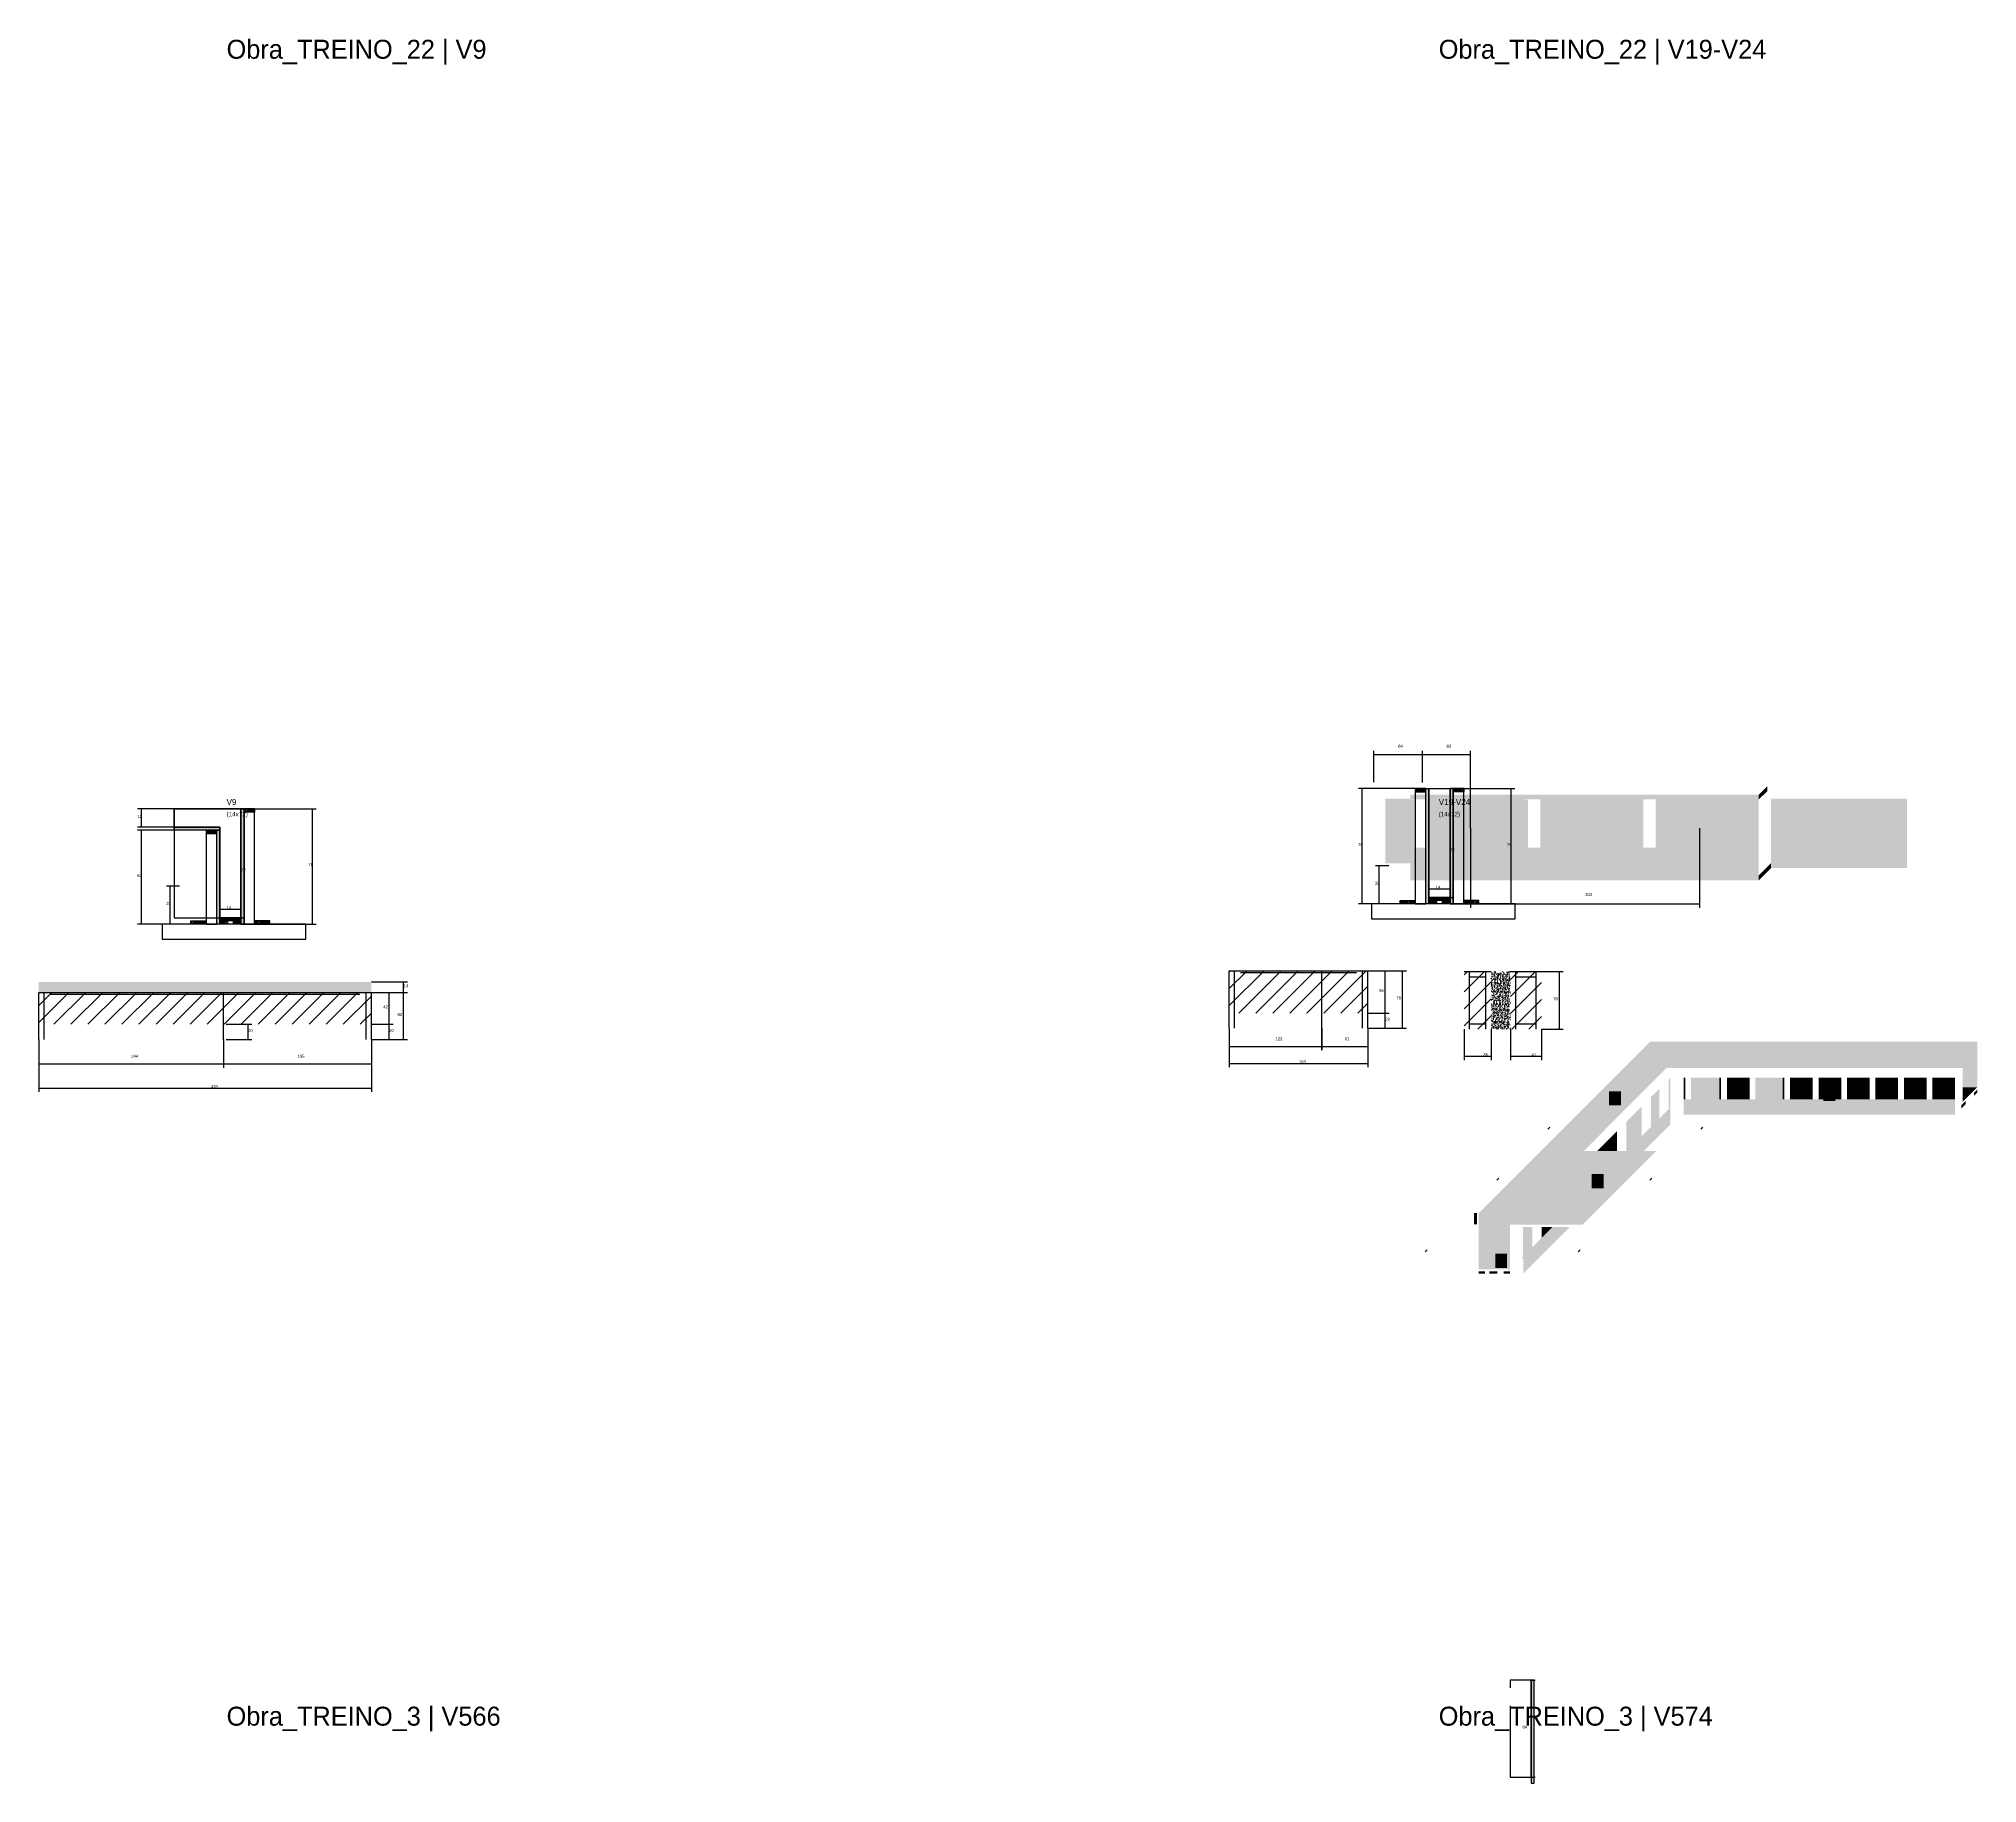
# Model space of a CAD drawing. Header units: metres. Extents: x -65046 to 21926, y -45195 to 1016.
# Drawn here: x 9352 to 11911, y -38686 to -36384 of the extents above; entities that cross this region are included whole.
import ezdxf

# ---------------------------------------------------------------- set-up
doc = ezdxf.new("R2010")
doc.units = ezdxf.units.M
for name, color, linetype in [('CONCRETO', 251, 'Continuous'), ('COTA', 241, 'Continuous'), ('Hachura', 253, 'Continuous'), ('LABEL_ID', 3, 'Continuous'), ('Madeira', 126, 'Continuous'), ('Painéis', 200, 'Continuous'), ('SARR_2.2x7', 40, 'Continuous'), ('Texto Seção', 7, 'Continuous')]:
    doc.layers.add(name, color=color, linetype=linetype)

msp = doc.modelspace()

# ---------------------------------------------------------------- hatches: boundary and pattern name
at = {"layer": 'COTA'}
h = msp.add_hatch(dxfattribs=at)
h.set_pattern_fill('AR-CONC', scale=0.03)
h.paths.add_polyline_path([(9791.1, -37642.4), (9791.1, -37628.4), (9352.1, -37628.4), (9352.1, -37642.4)])
h = msp.add_hatch(dxfattribs=at)
h.set_pattern_fill('AR-CONC', scale=0.03)
h.paths.add_polyline_path([(11294.6, -37614.7), (11269.3, -37614.7), (11269.3, -37690.7), (11294.6, -37690.7)])
at = {"layer": 'Hachura'}
h = msp.add_hatch(color=8, dxfattribs=at)
h.dxf.hatch_style = 1
h.paths.add_polyline_path([(11622.5, -37381.3), (11162.4, -37381.3), (11162.4, -37387.6), (11622.5, -37387.6)])
h = msp.add_hatch(dxfattribs=at)
h.set_pattern_fill('ANSI31', scale=0.5)
h.paths.add_polyline_path([(11169, -37373.2), (11169, -37377.6), (11169, -37377.6), (11183, -37377.6), (11183, -37377.6), (11183, -37373.2), (11183, -37373.2), (11169, -37373.2)])
h = msp.add_hatch(color=8, dxfattribs=at)
h.dxf.hatch_style = 1
h.paths.add_polyline_path([(11183, -37373.2), (11187, -37373.2), (11187, -37373.2), (11187, -37525.2), (11187, -37525.2), (11183, -37525.2), (11183, -37525.2), (11183, -37373.2)])
h = msp.add_hatch(color=8, dxfattribs=at)
h.dxf.hatch_style = 1
h.paths.add_polyline_path([(11219, -37373.2), (11215, -37373.2), (11215, -37373.2), (11215, -37525.2), (11215, -37525.2), (11219, -37525.2), (11219, -37525.2), (11219, -37373.2)])
h = msp.add_hatch(dxfattribs=at)
h.set_pattern_fill('ANSI31', scale=0.5)
h.paths.add_polyline_path([(11233, -37373.2), (11233, -37377.6), (11233, -37377.6), (11219, -37377.6), (11219, -37377.6), (11219, -37373.2), (11219, -37373.2), (11233, -37373.2)])
h = msp.add_hatch(color=8, dxfattribs=at)
h.dxf.hatch_style = 1
h.paths.add_polyline_path([(11633.9, -37376.4), (11633.9, -37370), (11622.5, -37381.3), (11622.5, -37387.6)])
h = msp.add_hatch(color=8, dxfattribs=at)
h.dxf.hatch_style = 1
h.paths.add_polyline_path([(9623, -37400), (9619, -37400), (9619, -37400), (9619, -37552), (9619, -37552), (9623, -37552), (9623, -37552), (9623, -37400)])
h = msp.add_hatch(dxfattribs=at)
h.set_pattern_fill('ANSI31', scale=0.5)
h.paths.add_polyline_path([(9637, -37400), (9637, -37404.4), (9637, -37404.4), (9623, -37404.4), (9623, -37404.4), (9623, -37400), (9623, -37400), (9637, -37400)])
h = msp.add_hatch(color=8, dxfattribs=at)
h.dxf.hatch_style = 1
h.paths.add_polyline_path([(11162.4, -37387.6), (11162.4, -37387.6), (11162.4, -37386.6), (11129.5, -37386.6), (11129.5, -37471.8), (11162.4, -37471.8)])
h = msp.add_hatch(color=8, dxfattribs=at)
h.dxf.hatch_style = 1
h.paths.add_polyline_path([(11162.3, -37451.3), (11167.7, -37451.3), (11167.7, -37451.3), (11167.7, -37387.7), (11167.7, -37387.7), (11162.3, -37387.7), (11162.3, -37387.7), (11162.3, -37451.3)])
h = msp.add_hatch(color=8, dxfattribs=at)
h.dxf.hatch_style = 1
h.paths.add_polyline_path([(11184, -37451.3), (11312.6, -37451.3), (11312.6, -37451.3), (11312.6, -37387.6), (11312.6, -37387.6), (11184, -37387.6), (11184, -37387.6), (11184, -37451.3)])
h = msp.add_hatch(color=8, dxfattribs=at)
h.dxf.hatch_style = 1
h.paths.add_polyline_path([(11312.5, -37451.3), (11317.8, -37451.3), (11317.8, -37451.3), (11317.8, -37387.7), (11317.8, -37387.7), (11312.5, -37387.7), (11312.5, -37387.7), (11312.5, -37451.3)])
h = msp.add_hatch(color=8, dxfattribs=at)
h.dxf.hatch_style = 1
h.paths.add_polyline_path([(11334.2, -37451.3), (11464.9, -37451.3), (11464.9, -37451.3), (11464.9, -37387.6), (11464.9, -37387.6), (11334.2, -37387.6), (11334.2, -37387.6), (11334.2, -37451.3)])
h = msp.add_hatch(color=8, dxfattribs=at)
h.dxf.hatch_style = 1
h.paths.add_polyline_path([(11464.9, -37451.3), (11470.2, -37451.3), (11470.2, -37451.3), (11470.2, -37387.6), (11470.2, -37387.6), (11464.9, -37387.6), (11464.9, -37387.6), (11464.9, -37451.3)])
h = msp.add_hatch(color=8, dxfattribs=at)
h.dxf.hatch_style = 1
h.paths.add_polyline_path([(11486.5, -37451.3), (11617.2, -37451.3), (11617.2, -37451.3), (11617.2, -37387.6), (11617.2, -37387.6), (11486.5, -37387.6), (11486.5, -37387.6), (11486.5, -37451.3)])
h = msp.add_hatch(color=8, dxfattribs=at)
h.dxf.hatch_style = 1
h.paths.add_polyline_path([(11617.2, -37451.3), (11622.5, -37451.3), (11622.5, -37451.3), (11622.5, -37387.6), (11622.5, -37387.6), (11617.2, -37387.6), (11617.2, -37387.6), (11617.2, -37451.3)])
h = msp.add_hatch(color=8, dxfattribs=at)
h.dxf.hatch_style = 1
h.paths.add_polyline_path([(11638.7, -37386.6), (11638.7, -37478.2), (11818, -37478.2), (11818, -37386.6)])
h = msp.add_hatch(color=8, dxfattribs=at)
h.dxf.hatch_style = 1
h.paths.add_polyline_path([(9531, -37428), (9531, -37424), (9531, -37424), (9591, -37424), (9591, -37424), (9591, -37428), (9591, -37428), (9531, -37428)])
h = msp.add_hatch(dxfattribs=at)
h.set_pattern_fill('ANSI31', scale=0.5)
h.paths.add_polyline_path([(9573, -37428), (9573, -37432.4), (9573, -37432.4), (9587, -37432.4), (9587, -37432.4), (9587, -37428), (9587, -37428), (9573, -37428)])
h = msp.add_hatch(color=8, dxfattribs=at)
h.dxf.hatch_style = 1
h.paths.add_polyline_path([(9587, -37428), (9591, -37428), (9591, -37428), (9591, -37552), (9591, -37552), (9587, -37552), (9587, -37552), (9587, -37428)])
h = msp.add_hatch(color=8, dxfattribs=at)
h.dxf.hatch_style = 1
h.paths.add_polyline_path([(11622.5, -37451.3), (11162.4, -37451.3), (11162.4, -37487.9), (11162.4, -37494.3), (11622.5, -37494.3)])
h = msp.add_hatch(color=8, dxfattribs=at)
h.dxf.hatch_style = 1
h.paths.add_polyline_path([(11622.5, -37487.9), (11622.5, -37494.3), (11638.7, -37478.2), (11638.7, -37471.8)])
h = msp.add_hatch(dxfattribs=at)
h.set_pattern_fill('ANSI31', scale=0.5)
h.paths.add_polyline_path([(11149, -37525.2), (11149, -37520.8), (11149, -37520.8), (11169, -37520.8), (11169, -37520.8), (11169, -37525.2), (11169, -37525.2), (11149, -37525.2)])
h = msp.add_hatch(color=8, dxfattribs=at)
h.dxf.hatch_style = 1
h.paths.add_polyline_path([(11187, -37520.8), (11187, -37517.2), (11187, -37517.2), (11215, -37517.2), (11215, -37517.2), (11215, -37520.8), (11215, -37520.8), (11187, -37520.8)])
h = msp.add_hatch(dxfattribs=at)
h.set_pattern_fill('ANSI31', scale=0.5)
h.paths.add_polyline_path([(11187, -37525.2), (11187, -37520.8), (11187, -37520.8), (11197, -37520.8), (11197, -37520.8), (11197, -37525.2), (11197, -37525.2), (11187, -37525.2)])
h = msp.add_hatch(dxfattribs=at)
h.set_pattern_fill('ANSI31', scale=0.5)
h.paths.add_polyline_path([(11205, -37525.2), (11205, -37520.8), (11205, -37520.8), (11215, -37520.8), (11215, -37520.8), (11215, -37525.2), (11215, -37525.2), (11205, -37525.2)])
h = msp.add_hatch(dxfattribs=at)
h.set_pattern_fill('ANSI31', scale=0.5)
h.paths.add_polyline_path([(11253, -37525.2), (11253, -37520.8), (11253, -37520.8), (11233, -37520.8), (11233, -37520.8), (11233, -37525.2), (11233, -37525.2), (11253, -37525.2)])
h = msp.add_hatch(dxfattribs=at)
h.set_pattern_fill('ANSI31', scale=0.5)
h.paths.add_polyline_path([(9553, -37552), (9553, -37547.6), (9553, -37547.6), (9573, -37547.6), (9573, -37547.6), (9573, -37552), (9573, -37552), (9553, -37552)])
h = msp.add_hatch(color=8, dxfattribs=at)
h.dxf.hatch_style = 1
h.paths.add_polyline_path([(9591, -37547.6), (9591, -37544), (9591, -37544), (9619, -37544), (9619, -37544), (9619, -37547.6), (9619, -37547.6), (9591, -37547.6)])
h = msp.add_hatch(dxfattribs=at)
h.set_pattern_fill('ANSI31', scale=0.5)
h.paths.add_polyline_path([(9591, -37552), (9591, -37547.6), (9591, -37547.6), (9601, -37547.6), (9601, -37547.6), (9601, -37552), (9601, -37552), (9591, -37552)])
h = msp.add_hatch(dxfattribs=at)
h.set_pattern_fill('ANSI31', scale=0.5)
h.paths.add_polyline_path([(9609, -37552), (9609, -37547.6), (9609, -37547.6), (9619, -37547.6), (9619, -37547.6), (9619, -37552), (9619, -37552), (9609, -37552)])
h = msp.add_hatch(dxfattribs=at)
h.set_pattern_fill('ANSI31', scale=0.5)
h.paths.add_polyline_path([(9657, -37552), (9657, -37547.6), (9657, -37547.6), (9637, -37547.6), (9637, -37547.6), (9637, -37552), (9637, -37552), (9657, -37552)])
h = msp.add_hatch(dxfattribs=at)
h.set_pattern_fill('ANSI31', scale=5)
h.paths.add_polyline_path([(10923.5, -37669.6), (11045.5, -37669.6), (11045.5, -37613.6), (10923.5, -37613.6)])
h = msp.add_hatch(dxfattribs=at)
h.set_pattern_fill('ANSI31', scale=5)
h.paths.add_polyline_path([(11045.5, -37669.6), (11106.4, -37669.6), (11106.4, -37613.6), (11045.5, -37613.6)])
h = msp.add_hatch(dxfattribs=at)
h.set_pattern_fill('ANSI31', scale=5)
h.paths.add_polyline_path([(11269.3, -37614.7), (11233.4, -37614.7), (11233.4, -37690.7), (11269.3, -37690.7)])
h = msp.add_hatch(dxfattribs=at)
h.set_pattern_fill('ANSI31', scale=5)
h.paths.add_polyline_path([(11335.5, -37614.7), (11294.6, -37614.7), (11294.6, -37690.7), (11335.5, -37690.7)])
h = msp.add_hatch(dxfattribs=at)
h.set_pattern_fill('ANSI31', scale=5)
h.paths.add_polyline_path([(9596.1, -37684.4), (9596.1, -37642.4), (9352.1, -37642.4), (9352.1, -37684.4)])
h = msp.add_hatch(dxfattribs=at)
h.set_pattern_fill('ANSI31', scale=5)
h.paths.add_polyline_path([(9791.1, -37684.4), (9791.1, -37642.4), (9596.1, -37642.4), (9596.1, -37684.4)])
h = msp.add_hatch(color=8, dxfattribs=at)
h.dxf.hatch_style = 1
h.paths.add_polyline_path([(11294, -37948.9), (11479, -37763.9), (11479, -37707.4), (11479, -37707.4), (11252.9, -37933.5), (11252.9, -38007.9), (11294, -37966.9)])
h = msp.add_hatch(color=8, dxfattribs=at)
h.dxf.hatch_style = 1
h.paths.add_polyline_path([(11479, -37763.9), (11501, -37741.9), (11891.5, -37741.9), (11891.5, -37767.5), (11910.8, -37767.5), (11910.8, -37707.4), (11479, -37707.4)])
h = msp.add_hatch(color=8, dxfattribs=at)
h.dxf.hatch_style = 1
h.paths.add_polyline_path([(11503.5, -37798.8), (11505.8, -37796.5), (11505.8, -37796.5), (11505.8, -37755), (11505.8, -37755), (11503.5, -37757.4), (11503.5, -37757.4), (11503.5, -37798.8)])
h = msp.add_hatch(color=8, dxfattribs=at)
h.dxf.hatch_style = 1
h.paths.add_polyline_path([(11523.1, -37783.6), (11525.6, -37783.6), (11525.6, -37783.6), (11525.6, -37754.9), (11525.6, -37754.9), (11523.1, -37754.9), (11523.1, -37754.9), (11523.1, -37783.6)])
h = msp.add_hatch(color=8, dxfattribs=at)
h.dxf.hatch_style = 1
h.paths.add_polyline_path([(11533.1, -37783.6), (11570.5, -37783.6), (11570.5, -37783.6), (11570.5, -37754.8), (11570.5, -37754.8), (11533.1, -37754.8), (11533.1, -37754.8), (11533.1, -37783.6)])
h = msp.add_hatch(color=8, dxfattribs=at)
h.dxf.hatch_style = 1
h.paths.add_polyline_path([(11570.4, -37783.6), (11572.8, -37783.6), (11572.8, -37783.6), (11572.8, -37754.9), (11572.8, -37754.9), (11570.4, -37754.9), (11570.4, -37754.9), (11570.4, -37783.6)])
h = msp.add_hatch(color=8, dxfattribs=at)
h.dxf.hatch_style = 1
h.paths.add_polyline_path([(11580.4, -37783.6), (11608, -37783.6), (11608, -37783.6), (11608, -37754.8), (11608, -37754.8), (11580.4, -37754.8), (11580.4, -37754.8), (11580.4, -37783.6)])
h = msp.add_hatch(color=8, dxfattribs=at)
h.dxf.hatch_style = 1
h.paths.add_polyline_path([(11607.9, -37783.6), (11610.4, -37783.6), (11610.4, -37783.6), (11610.4, -37754.9), (11610.4, -37754.9), (11607.9, -37754.9), (11607.9, -37754.9), (11607.9, -37783.6)])
h = msp.add_hatch(color=8, dxfattribs=at)
h.dxf.hatch_style = 1
h.paths.add_polyline_path([(11617.9, -37783.6), (11654, -37783.6), (11654, -37783.6), (11654, -37754.8), (11654, -37754.8), (11617.9, -37754.8), (11617.9, -37754.8), (11617.9, -37783.6)])
h = msp.add_hatch(color=8, dxfattribs=at)
h.dxf.hatch_style = 1
h.paths.add_polyline_path([(11653.9, -37783.6), (11656.3, -37783.6), (11656.3, -37783.6), (11656.3, -37754.9), (11656.3, -37754.9), (11653.9, -37754.9), (11653.9, -37754.9), (11653.9, -37783.6)])
h = msp.add_hatch(color=8, dxfattribs=at)
h.dxf.hatch_style = 1
h.paths.add_polyline_path([(11663.8, -37783.6), (11691.5, -37783.6), (11691.5, -37783.6), (11691.5, -37754.8), (11691.5, -37754.8), (11663.8, -37754.8), (11663.8, -37754.8), (11663.8, -37783.6)])
h = msp.add_hatch(color=8, dxfattribs=at)
h.dxf.hatch_style = 1
h.paths.add_polyline_path([(11691.4, -37783.6), (11693.8, -37783.6), (11693.8, -37783.6), (11693.8, -37754.9), (11693.8, -37754.9), (11691.4, -37754.9), (11691.4, -37754.9), (11691.4, -37783.6)])
h = msp.add_hatch(color=8, dxfattribs=at)
h.dxf.hatch_style = 1
h.paths.add_polyline_path([(11701.4, -37783.6), (11729, -37783.6), (11729, -37783.6), (11729, -37754.8), (11729, -37754.8), (11701.4, -37754.8), (11701.4, -37754.8), (11701.4, -37783.6)])
h = msp.add_hatch(color=8, dxfattribs=at)
h.dxf.hatch_style = 1
h.paths.add_polyline_path([(11728.9, -37783.6), (11731.4, -37783.6), (11731.4, -37783.6), (11731.4, -37754.9), (11731.4, -37754.9), (11728.9, -37754.9), (11728.9, -37754.9), (11728.9, -37783.6)])
h = msp.add_hatch(color=8, dxfattribs=at)
h.dxf.hatch_style = 1
h.paths.add_polyline_path([(11738.9, -37783.6), (11766.6, -37783.6), (11766.6, -37783.6), (11766.6, -37754.8), (11766.6, -37754.8), (11738.9, -37754.8), (11738.9, -37754.8), (11738.9, -37783.6)])
h = msp.add_hatch(color=8, dxfattribs=at)
h.dxf.hatch_style = 1
h.paths.add_polyline_path([(11766.5, -37783.6), (11768.9, -37783.6), (11768.9, -37783.6), (11768.9, -37754.9), (11768.9, -37754.9), (11766.5, -37754.9), (11766.5, -37754.9), (11766.5, -37783.6)])
h = msp.add_hatch(color=8, dxfattribs=at)
h.dxf.hatch_style = 1
h.paths.add_polyline_path([(11776.4, -37783.6), (11804.1, -37783.6), (11804.1, -37783.6), (11804.1, -37754.8), (11804.1, -37754.8), (11776.4, -37754.8), (11776.4, -37754.8), (11776.4, -37783.6)])
h = msp.add_hatch(color=8, dxfattribs=at)
h.dxf.hatch_style = 1
h.paths.add_polyline_path([(11804, -37783.6), (11806.4, -37783.6), (11806.4, -37783.6), (11806.4, -37754.9), (11806.4, -37754.9), (11804, -37754.9), (11804, -37754.9), (11804, -37783.6)])
h = msp.add_hatch(color=8, dxfattribs=at)
h.dxf.hatch_style = 1
h.paths.add_polyline_path([(11814, -37783.6), (11841.6, -37783.6), (11841.6, -37783.6), (11841.6, -37754.8), (11841.6, -37754.8), (11814, -37754.8), (11814, -37754.8), (11814, -37783.6)])
h = msp.add_hatch(color=8, dxfattribs=at)
h.dxf.hatch_style = 1
h.paths.add_polyline_path([(11841.5, -37783.6), (11844, -37783.6), (11844, -37783.6), (11844, -37754.9), (11844, -37754.9), (11841.5, -37754.9), (11841.5, -37754.9), (11841.5, -37783.6)])
h = msp.add_hatch(color=8, dxfattribs=at)
h.dxf.hatch_style = 1
h.paths.add_polyline_path([(11851.5, -37783.6), (11879.2, -37783.6), (11879.2, -37783.6), (11879.2, -37754.8), (11879.2, -37754.8), (11851.5, -37754.8), (11851.5, -37754.8), (11851.5, -37783.6)])
h = msp.add_hatch(color=8, dxfattribs=at)
h.dxf.hatch_style = 1
h.paths.add_polyline_path([(11879.1, -37783.6), (11881.5, -37783.6), (11881.5, -37783.6), (11881.5, -37754.9), (11881.5, -37754.9), (11879.1, -37754.9), (11879.1, -37754.9), (11879.1, -37783.6)])
h = msp.add_hatch(color=8, dxfattribs=at)
h.dxf.hatch_style = 1
h.paths.add_polyline_path([(11424.7, -37791.3), (11440.4, -37791.3), (11440.4, -37791.3), (11440.4, -37772.8), (11440.4, -37772.8), (11424.7, -37772.8), (11424.7, -37772.8), (11424.7, -37791.3)])
h = msp.add_hatch(color=8, dxfattribs=at)
h.dxf.hatch_style = 1
h.paths.add_polyline_path([(11480.1, -37819.7), (11482.5, -37817.3), (11482.5, -37817.3), (11482.5, -37778), (11482.5, -37778), (11480.1, -37780.4), (11480.1, -37780.4), (11480.1, -37819.7)])
h = msp.add_hatch(color=8, dxfattribs=at)
h.dxf.hatch_style = 1
h.paths.add_polyline_path([(11482.6, -37817.2), (11491.3, -37808.6), (11491.3, -37808.6), (11491.3, -37769.6), (11491.3, -37769.6), (11482.6, -37778.3), (11482.6, -37778.3), (11482.6, -37817.2)])
h = msp.add_hatch(color=8, dxfattribs=at)
h.dxf.hatch_style = 1
h.paths.add_polyline_path([(11881.6, -37783.6), (11721.9, -37783.6), (11709, -37783.6), (11523.2, -37783.6), (11523.2, -37803.6), (11881.6, -37803.6)])
h = msp.add_hatch(color=8, dxfattribs=at)
h.dxf.hatch_style = 1
h.paths.add_polyline_path([(11707.6, -37785.7), (11723.4, -37785.7), (11723.4, -37785.7), (11723.4, -37767.1), (11723.4, -37767.1), (11707.6, -37767.1), (11707.6, -37767.1), (11707.6, -37785.7)])
h = msp.add_hatch(color=8, dxfattribs=at)
h.dxf.hatch_style = 1
h.paths.add_polyline_path([(11895.6, -37785.5), (11889.6, -37791.5), (11889.6, -37795.7), (11895.6, -37789.7)])
h = msp.add_hatch(color=8, dxfattribs=at)
h.dxf.hatch_style = 1
h.paths.add_polyline_path([(11891.5, -37767.5), (11891.5, -37786.6), (11910.8, -37767.5)])
h = msp.add_hatch(color=8, dxfattribs=at)
h.dxf.hatch_style = 1
h.paths.add_polyline_path([(11910.8, -37774.7), (11910.8, -37770.5), (11906.5, -37774.7), (11906.5, -37778.9)])
h = msp.add_hatch(color=8, dxfattribs=at)
h.dxf.hatch_style = 1
h.paths.add_polyline_path([(11450.1, -37810.8), (11447.7, -37813.1), (11447.7, -37851.6), (11450.1, -37851.6)])
h = msp.add_hatch(color=8, dxfattribs=at)
h.dxf.hatch_style = 1
h.paths.add_polyline_path([(11450.2, -37849.6), (11467.9, -37831.9), (11467.9, -37831.9), (11467.9, -37792.9), (11467.9, -37792.9), (11450.2, -37810.7), (11450.2, -37810.7), (11450.2, -37849.6)])
h = msp.add_hatch(color=8, dxfattribs=at)
h.dxf.hatch_style = 1
h.paths.add_polyline_path([(11503.6, -37798.7), (11503.6, -37796.3), (11450.2, -37849.6), (11450.2, -37851.5), (11450.8, -37851.5)])
h = msp.add_hatch(color=8, dxfattribs=at)
h.dxf.hatch_style = 1
h.paths.add_polyline_path([(11505.9, -37813.5), (11505.9, -37796.4), (11450.8, -37851.5), (11470.8, -37851.5), (11505.9, -37816.4)])
h = msp.add_hatch(dxfattribs=at)
h.set_pattern_fill('ANSI36', scale=15)
h.paths.add_polyline_path([(11294.1, -37820.2), (11291.6, -37822.7), (11348.2, -37822.7), (11350.7, -37820.2)])
h = msp.add_hatch(color=8, dxfattribs=at)
h.dxf.hatch_style = 1
h.paths.add_polyline_path([(11409.3, -37851.5), (11435.5, -37851.5), (11435.5, -37825.4)])
h = msp.add_hatch(dxfattribs=at)
h.set_pattern_fill('ANSI36', scale=15)
h.paths.add_polyline_path([(11579.8, -37820.2), (11502.1, -37820.2), (11499.6, -37822.7), (11577.3, -37822.7)])
h = msp.add_hatch(dxfattribs=at)
h.set_pattern_fill('ANSI36', scale=15)
h.paths.add_polyline_path([(11579.8, -37820.2), (11577.3, -37822.7), (11577.3, -37836.3), (11579.8, -37833.8)])
h = msp.add_hatch(color=8, dxfattribs=at)
h.dxf.hatch_style = 1
h.paths.add_polyline_path([(11294, -37948.9), (11296.6, -37948.9), (11308.9, -37948.9), (11389.6, -37948.9), (11487, -37851.5), (11391.4, -37851.5)])
h = msp.add_hatch(dxfattribs=at)
h.set_pattern_fill('ANSI36', scale=15)
h.paths.add_polyline_path([(11227.2, -37887.6), (11224.6, -37890.1), (11281.2, -37890.1), (11283.7, -37887.6)])
h = msp.add_hatch(color=8, dxfattribs=at)
h.dxf.hatch_style = 1
h.paths.add_polyline_path([(11401.7, -37900.9), (11417.6, -37900.9), (11417.6, -37900.9), (11417.6, -37882), (11417.6, -37882), (11401.7, -37882), (11401.7, -37882), (11401.7, -37900.9)])
h = msp.add_hatch(dxfattribs=at)
h.set_pattern_fill('ANSI36', scale=15)
h.paths.add_polyline_path([(11453.8, -37887.6), (11451.3, -37890.1), (11510.3, -37890.1), (11512.8, -37887.6)])
h = msp.add_hatch(dxfattribs=at)
h.set_pattern_fill('ANSI36', scale=15)
h.paths.add_polyline_path([(11512.8, -37887.6), (11510.3, -37890.1), (11510.3, -37903.7), (11512.8, -37901.2)])
h = msp.add_hatch(color=8, dxfattribs=at)
h.dxf.hatch_style = 1
h.paths.add_polyline_path([(11250.4, -37933.5), (11246.7, -37933.5), (11246.7, -37948.4), (11250.4, -37948.4)])
h = msp.add_hatch(color=8, dxfattribs=at)
h.dxf.hatch_style = 1
h.paths.add_polyline_path([(11252.9, -38007.9), (11294, -38007.9), (11294, -37966.9)])
h = msp.add_hatch(color=8, dxfattribs=at)
h.dxf.hatch_style = 1
h.paths.add_polyline_path([(11352.9, -37951.7), (11350.3, -37951.7), (11308.9, -37993.1), (11311.5, -37993.1)])
h = msp.add_hatch(color=8, dxfattribs=at)
h.dxf.hatch_style = 1
h.paths.add_polyline_path([(11311.2, -37990.8), (11323.5, -37978.5), (11323.5, -37978.5), (11323.5, -37951.7), (11323.5, -37951.7), (11311.2, -37951.7), (11311.2, -37951.7), (11311.2, -37990.8)])
h = msp.add_hatch(color=8, dxfattribs=at)
h.dxf.hatch_style = 1
h.paths.add_polyline_path([(11373.2, -37951.7), (11367.7, -37951.7), (11352.9, -37951.7), (11311.5, -37993.1), (11311.5, -38013.4)])
h = msp.add_hatch(color=8, dxfattribs=at)
h.dxf.hatch_style = 1
h.paths.add_polyline_path([(11335.7, -37966.3), (11338, -37964), (11338, -37964), (11338, -37951.8), (11338, -37951.8), (11335.7, -37951.8), (11335.7, -37951.8), (11335.7, -37966.3)])
h = msp.add_hatch(color=8, dxfattribs=at)
h.dxf.hatch_style = 1
h.paths.add_polyline_path([(11338.2, -37963.8), (11350.3, -37951.7), (11350.3, -37951.7), (11338.2, -37951.7), (11338.2, -37951.7), (11338.2, -37963.8)])
h = msp.add_hatch(dxfattribs=at)
h.set_pattern_fill('ANSI36', scale=15)
h.paths.add_polyline_path([(11133.1, -37982.2), (11130.6, -37984.7), (11238, -37984.7), (11238, -37982.2)])
h = msp.add_hatch(color=8, dxfattribs=at)
h.dxf.hatch_style = 1
h.paths.add_polyline_path([(11274.5, -38005.9), (11290.2, -38005.9), (11290.2, -38005.9), (11290.2, -37987.3), (11290.2, -37987.3), (11274.5, -37987.3), (11274.5, -37987.3), (11274.5, -38005.9)])
h = msp.add_hatch(color=8, dxfattribs=at)
h.dxf.hatch_style = 1
h.paths.add_polyline_path([(11274.5, -38005.9), (11290.2, -38005.9), (11290.2, -38005.9), (11290.2, -37987.3), (11290.2, -37987.3), (11274.5, -37987.3), (11274.5, -37987.3), (11274.5, -38005.9)])
h = msp.add_hatch(dxfattribs=at)
h.set_pattern_fill('ANSI36', scale=15)
h.paths.add_polyline_path([(11342.7, -37982.2), (11340.2, -37984.7), (11340.2, -37984.7), (11416.3, -37984.7), (11416.3, -37984.7), (11418.8, -37982.2), (11418.8, -37982.2), (11342.7, -37982.2)])
h = msp.add_hatch(dxfattribs=at)
h.set_pattern_fill('ANSI36', scale=15)
h.paths.add_polyline_path([(11418.8, -37982.2), (11416.3, -37984.7), (11416.3, -37998.3), (11418.8, -37995.8)])
h = msp.add_hatch(color=8, dxfattribs=at)
h.dxf.hatch_style = 1
h.paths.add_polyline_path([(11261.2, -38010.5), (11252.9, -38010.5), (11252.9, -38013.4), (11261.2, -38013.4)])
h = msp.add_hatch(color=8, dxfattribs=at)
h.dxf.hatch_style = 1
h.paths.add_polyline_path([(11277.4, -38010.5), (11266.7, -38010.5), (11266.7, -38013.4), (11277.4, -38013.4)])
h = msp.add_hatch(color=8, dxfattribs=at)
h.dxf.hatch_style = 1
h.paths.add_polyline_path([(11294, -38010.5), (11285.8, -38010.5), (11285.8, -38013.4), (11294, -38013.4)])
h = msp.add_hatch(color=8, dxfattribs=at)
h.dxf.hatch_style = 1
h.paths.add_polyline_path([(11326.1, -38550), (11322.1, -38550), (11322.1, -38550), (11322.1, -38686), (11322.1, -38686), (11326.1, -38686), (11326.1, -38686), (11326.1, -38550)])

# ---------------------------------------------------------------- linework, layer by layer
at = {"layer": 'CONCRETO'}
for points in [[(11215, -37397.2), (11215, -37379.2), (11215, -37517.2), (11187, -37517.2), (11187, -37397.2), (11187, -37397.2), (11187, -37373.2), (11215, -37373.2), (11215, -37376.2), (11215, -37400.2)], [(9619, -37424), (9619, -37406), (9619, -37544), (9591, -37544), (9591, -37424), (9531, -37424), (9531, -37400), (9619, -37400), (9619, -37403), (9619, -37427)], [(9531, -37544), (9619, -37544), (9619, -37400), (9531, -37400)]]:
    msp.add_lwpolyline(points, close=True, dxfattribs=at)
msp.add_lwpolyline([(11294.1, -38584), (11294.1, -38586), (11294.1, -38586), (11294.1, -38678), (11322.1, -38678), (11322.1, -38550), (11326.1, -38550), (11326.1, -38550), (11294.1, -38550), (11294.1, -38560)], dxfattribs=at)
at = {"layer": 'COTA'}
for p, q in [((11114.2, -37364.8), (11114.2, -37323.4)), ((11114.2, -37328.4), (11178.7, -37328.4)), ((11178.7, -37365.2), (11178.7, -37323.4)), ((11178.7, -37365.2), (11178.7, -37323.4)), ((11178.7, -37328.4), (11242, -37328.4)), ((11242, -37425.6), (11242, -37323.4)), ((11169, -37373.2), (11094, -37373.2)), ((11099, -37525.2), (11099, -37373.2)), ((11187, -37373.2), (11220, -37373.2)), ((11215, -37517.2), (11215, -37373.2)), ((11233, -37373.2), (11300.4, -37373.2)), ((11295.4, -37525.2), (11295.4, -37373.2)), ((9531, -37400), (9482.6, -37400)), ((9487.6, -37424), (9487.6, -37400)), ((9591, -37400), (9624, -37400)), ((9619, -37544), (9619, -37400)), ((9637, -37400), (9718.4, -37400)), ((9713.4, -37552), (9713.4, -37400)), ((9531, -37424), (9482.6, -37424)), ((9531, -37428), (9482.6, -37428)), ((9487.6, -37552), (9487.6, -37428)), ((11242, -37425.6), (11242, -37530.5)), ((11544.4, -37425.6), (11544.4, -37530.5)), ((11134, -37475.2), (11116.5, -37475.2)), ((11121.5, -37525.2), (11121.5, -37475.2)), ((9538, -37502), (9520.5, -37502)), ((9525.5, -37552), (9525.5, -37502)), ((11187, -37517.2), (11187, -37500.4)), ((11187, -37505.4), (11215, -37505.4)), ((11215, -37517.2), (11215, -37500.4)), ((9591, -37544), (9591, -37527.2)), ((9591, -37532.2), (9619, -37532.2)), ((9619, -37544), (9619, -37527.2)), ((11149, -37525.2), (11094, -37525.2)), ((11134, -37525.2), (11116.5, -37525.2)), ((11187, -37517.2), (11220, -37517.2)), ((11242, -37525.5), (11544.4, -37525.5)), ((11253, -37525.2), (11300.4, -37525.2)), ((9553, -37552), (9482.6, -37552)), ((9538, -37552), (9520.5, -37552)), ((9591, -37544), (9624, -37544)), ((9657, -37552), (9718.4, -37552)), ((9791.1, -37628.4), (9838.7, -37628.4)), ((9833.7, -37642.4), (9833.7, -37628.4)), ((11106.4, -37613.6), (11134.5, -37613.6)), ((11106.5, -37613.6), (11157.3, -37613.6)), ((11129.5, -37669.6), (11129.5, -37613.6)), ((11152.3, -37689.6), (11152.3, -37613.6)), ((11335.5, -37614.7), (11364.2, -37614.7)), ((11359.2, -37690.7), (11359.2, -37614.7)), ((9791.1, -37642.4), (9819.7, -37642.4)), ((9791.1, -37642.4), (9838.7, -37642.4)), ((9791.1, -37642.4), (9838.7, -37642.4)), ((9814.7, -37684.4), (9814.7, -37642.4)), ((9833.7, -37704.4), (9833.7, -37642.4)), ((9599.6, -37684.4), (9633.3, -37684.4)), ((9628.3, -37704.4), (9628.3, -37684.4)), ((9791.1, -37684.4), (9819.7, -37684.4)), ((9791.1, -37684.4), (9819.7, -37684.4)), ((9814.7, -37704.4), (9814.7, -37684.4)), ((10923.5, -37689.6), (10923.5, -37718.6)), ((10923.5, -37689.6), (10923.5, -37740.9)), ((11045.4, -37689.6), (11045.4, -37718.6)), ((11045.5, -37689.6), (11045.5, -37718.6)), ((11106.4, -37669.6), (11134.5, -37669.6)), ((11106.4, -37669.6), (11134.5, -37669.6)), ((11106.4, -37689.6), (11106.4, -37718.6)), ((11106.4, -37689.6), (11106.4, -37740.9)), ((11106.4, -37689.6), (11157.3, -37689.6)), ((11106.4, -37689.6), (11134.5, -37689.6)), ((11129.5, -37689.6), (11129.5, -37669.6)), ((9352.1, -37704.4), (9352.1, -37773.5)), ((9352.1, -37704.4), (9352.1, -37741.7)), ((9596.1, -37704.4), (9596.1, -37741.7)), ((9596.1, -37704.4), (9596.1, -37741.7)), ((9599.6, -37704.4), (9633.3, -37704.4)), ((9791.1, -37704.4), (9791.1, -37773.5)), ((9791.1, -37704.4), (9791.1, -37741.7)), ((9791.1, -37704.4), (9819.7, -37704.4)), ((9791.1, -37704.4), (9838.7, -37704.4)), ((10923.5, -37713.6), (11045.5, -37713.6)), ((11045.4, -37713.6), (11106.4, -37713.6)), ((11233.4, -37690.7), (11233.4, -37731.5)), ((11269.3, -37690.7), (11269.3, -37731.5)), ((11294.6, -37690.7), (11294.6, -37731.5)), ((11335.5, -37690.7), (11335.5, -37731.5)), ((11335.5, -37690.7), (11364.2, -37690.7)), ((9352.1, -37736.7), (9596.1, -37736.7)), ((9596.1, -37736.7), (9791.1, -37736.7)), ((10923.5, -37735.9), (11106.4, -37735.9)), ((11233.4, -37726.5), (11269.3, -37726.5)), ((11294.6, -37726.5), (11335.5, -37726.5)), ((9352.1, -37768.5), (9791.1, -37768.5)), ((11322.1, -38678), (11322.1, -38550)), ((11322.1, -38550), (11327.1, -38550)), ((11322.1, -38678), (11327.1, -38678))]:
    msp.add_line(p, q, dxfattribs=at)
at = {"layer": 'Madeira'}
for points in [[(11169, -37373.2), (11169, -37377.6), (11183, -37377.6), (11183, -37373.2)], [(11169, -37525.2), (11183, -37525.2), (11183, -37373.2), (11169, -37373.2)], [(11233, -37373.2), (11233, -37377.6), (11219, -37377.6), (11219, -37373.2)], [(11233, -37373.2), (11219, -37373.2), (11219, -37525.2), (11233, -37525.2)], [(9637, -37400), (9637, -37404.4), (9623, -37404.4), (9623, -37400)], [(9637, -37400), (9623, -37400), (9623, -37552), (9637, -37552)], [(9573, -37428), (9573, -37432.4), (9587, -37432.4), (9587, -37428)], [(9573, -37552), (9587, -37552), (9587, -37428), (9573, -37428)], [(11111.2, -37545.2), (11300.7, -37545.2), (11300.7, -37525.2), (11111.2, -37525.2)], [(11149, -37525.2), (11149, -37520.8), (11169, -37520.8), (11169, -37525.2)], [(11187, -37525.2), (11187, -37520.8), (11197, -37520.8), (11197, -37525.2)], [(11205, -37525.2), (11205, -37520.8), (11215, -37520.8), (11215, -37525.2)], [(11253, -37525.2), (11253, -37520.8), (11233, -37520.8), (11233, -37525.2)], [(9515.1, -37572), (9704.7, -37572), (9704.7, -37552), (9515.1, -37552)], [(9553, -37552), (9553, -37547.6), (9573, -37547.6), (9573, -37552)], [(9591, -37552), (9591, -37547.6), (9601, -37547.6), (9601, -37552)], [(9609, -37552), (9609, -37547.6), (9619, -37547.6), (9619, -37552)], [(9657, -37552), (9657, -37547.6), (9637, -37547.6), (9637, -37552)]]:
    msp.add_lwpolyline(points, close=True, dxfattribs=at)
at = {"layer": 'Painéis'}
for p, q in [((9619, -37552), (9619, -37400)), ((9531, -37424), (9591, -37424)), ((9531, -37428), (9531, -37424)), ((9591, -37428), (9591, -37424)), ((9591, -37552), (9591, -37428)), ((11187, -37517.2), (11215, -37517.2)), ((9591, -37544), (9619, -37544)), ((9591, -37547.6), (9591, -37544)), ((9619, -37547.6), (9619, -37544)), ((10923.5, -37613.6), (11106.4, -37613.6)), ((10923.5, -37689.6), (10923.5, -37613.6)), ((11045.5, -37689.6), (11045.5, -37613.6)), ((11106.4, -37689.6), (11106.4, -37613.6)), ((11233.4, -37614.7), (11269.3, -37614.7)), ((11294.6, -37614.7), (11335.5, -37614.7)), ((9352.1, -37642.4), (9791.1, -37642.4)), ((9352.1, -37704.4), (9352.1, -37642.4)), ((9596.1, -37704.4), (9596.1, -37642.4)), ((9791.1, -37704.4), (9791.1, -37642.4))]:
    msp.add_line(p, q, dxfattribs=at)
for points in [[(11183, -37373.2), (11187, -37373.2), (11187, -37525.2), (11183, -37525.2)], [(11219, -37373.2), (11215, -37373.2), (11215, -37525.2), (11219, -37525.2)], [(9623, -37400), (9619, -37400), (9619, -37552), (9623, -37552)], [(9531, -37428), (9531, -37424), (9591, -37424), (9591, -37428)], [(9587, -37428), (9591, -37428), (9591, -37552), (9587, -37552)], [(11187, -37520.8), (11187, -37517.2), (11215, -37517.2), (11215, -37520.8)], [(9591, -37547.6), (9591, -37544), (9619, -37544), (9619, -37547.6)], [(11326.1, -38550), (11322.1, -38550), (11322.1, -38686), (11326.1, -38686)]]:
    msp.add_lwpolyline(points, close=True, dxfattribs=at)
at = {"layer": 'SARR_2.2x7'}
for p, q in [((10930.5, -37669.6), (10930.5, -37613.6)), ((10938.5, -37615.8), (11045.5, -37615.8)), ((11045.5, -37615.8), (11091.4, -37615.8)), ((11099.4, -37669.6), (11099.4, -37613.6)), ((11240.4, -37690.7), (11240.4, -37614.7)), ((11240.4, -37621.7), (11262.3, -37621.7)), ((11262.3, -37690.7), (11262.3, -37614.7)), ((11301.6, -37690.7), (11301.6, -37614.7)), ((11301.6, -37621.7), (11328.5, -37621.7)), ((11328.5, -37690.7), (11328.5, -37614.7)), ((9359.1, -37684.4), (9359.1, -37642.4)), ((9367.1, -37644.6), (9596.1, -37644.6)), ((9596.1, -37644.6), (9776.1, -37644.6)), ((9784.1, -37684.4), (9784.1, -37642.4)), ((9359.1, -37704.4), (9359.1, -37684.4)), ((9784.1, -37704.4), (9784.1, -37684.4)), ((10930.5, -37689.6), (10930.5, -37669.6)), ((11099.4, -37689.6), (11099.4, -37669.6)), ((11240.4, -37683.7), (11262.3, -37683.7)), ((11301.6, -37683.7), (11328.5, -37683.7))]:
    msp.add_line(p, q, dxfattribs=at)

# ---------------------------------------------------------------- texts
at = {"layer": 'COTA'}
for s, p in [('64', (11146.5, -37319.3)), ('63', (11210.3, -37319.3)), ('12', (9482.1, -37412)), ('76', (11093.5, -37449.2)), ('72', (11215, -37456)), ('76', (11289.9, -37449.2)), ('72', (9619, -37482.8)), ('76', (9707.9, -37476)), ('62', (9482.1, -37490)), ('25', (11116, -37500.2)), ('14', (11196, -37505.4)), ('25', (9520, -37527)), ('14', (9600, -37532.2)), ('302', (11393.2, -37515.1)), ('14', (9833.7, -37635.4)), ('56', (11121.4, -37641.6)), ('42', (9806.7, -37663.4)), ('76', (11144.2, -37651.6)), ('76', (11351.1, -37652.7)), ('62', (9825.6, -37673.4)), ('20', (11129.5, -37679.6)), ('20', (9628.3, -37694.6)), ('20', (9814.7, -37694.4)), ('122', (10984.5, -37705.6)), ('61', (11075.9, -37705.5)), ('244', (9474.1, -37728.6)), ('195', (9693.6, -37728.6)), ('183', (11015.5, -37735.9)), ('36', (11258.8, -37726.5)), ('41', (11322.5, -37726.5)), ('439', (9579.1, -37768.5)), ('64', (11310.6, -38614))]:
    msp.add_text(s, height=4, dxfattribs=at).set_placement(p)
at = {"layer": 'LABEL_ID'}
for s, p in [('Obra_TREINO_22 | V9', (9600, -36410)), ('Obra_TREINO_22 | V19-V24', (11200, -36410)), ('Obra_TREINO_3 | V566', (9600, -38610)), ('Obra_TREINO_3 | V574', (11200, -38610))]:
    msp.add_text(s, height=25, dxfattribs=at).set_placement(p)
at = {"layer": 'Texto Seção'}
for s, height, p in [('V9', 8, (9600, -37395)), ('(14x72)', 6, (9600, -37410)), ('V19-V24', 8, (11200, -37395)), ('(14x72)', 6, (11200, -37410))]:
    msp.add_text(s, height=height, dxfattribs=at).set_placement(p)

doc.saveas('drawing.dxf')
